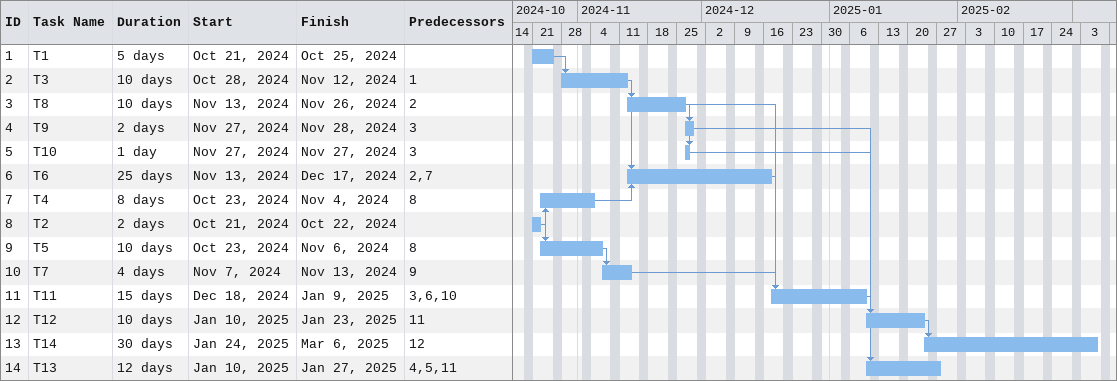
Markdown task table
| ID | Task | Duration | Start | Finish | Predecessors |
|---|---|---|---|---|---|
| 1 | T1 | 5d | 2024-10-21 | 2024-10-25 |  |
| 2 | T3 | 10d | 2024-10-28 | 2024-11-12 | 1 |
| 3 | T8 | 10d | 2024-11-13 | 2024-11-26 | 2 |
| 4 | T9 | 2d | 2024-11-27 | 2024-11-28 | 3 |
| 5 | T10 | 1d | 2024-11-27 | 2024-11-27 | 3 |
| 6 | T6 | 25d | 2024-11-13 | 2024-12-17 | 2, 7 |
| 7 | T4 | 8d | 2024-10-23 | 2024-11-04 | 8 |
| 8 | T2 | 2d | 2024-10-21 | 2024-10-22 |  |
| 9 | T5 | 10d | 2024-10-23 | 2024-11-06 | 8 |
| 10 | T7 | 4d | 2024-11-07 | 2024-11-13 | 9 |
| 11 | T11 | 15d | 2024-12-18 | 2025-01-09 | 3, 6, 10 |
| 12 | T12 | 10d | 2025-01-10 | 2025-01-23 | 11 |
| 13 | T14 | 30d | 2025-01-24 | 2025-03-06 | 12 |
| 14 | T13 | 12d | 2025-01-10 | 2025-01-27 | 4, 5, 11 |
